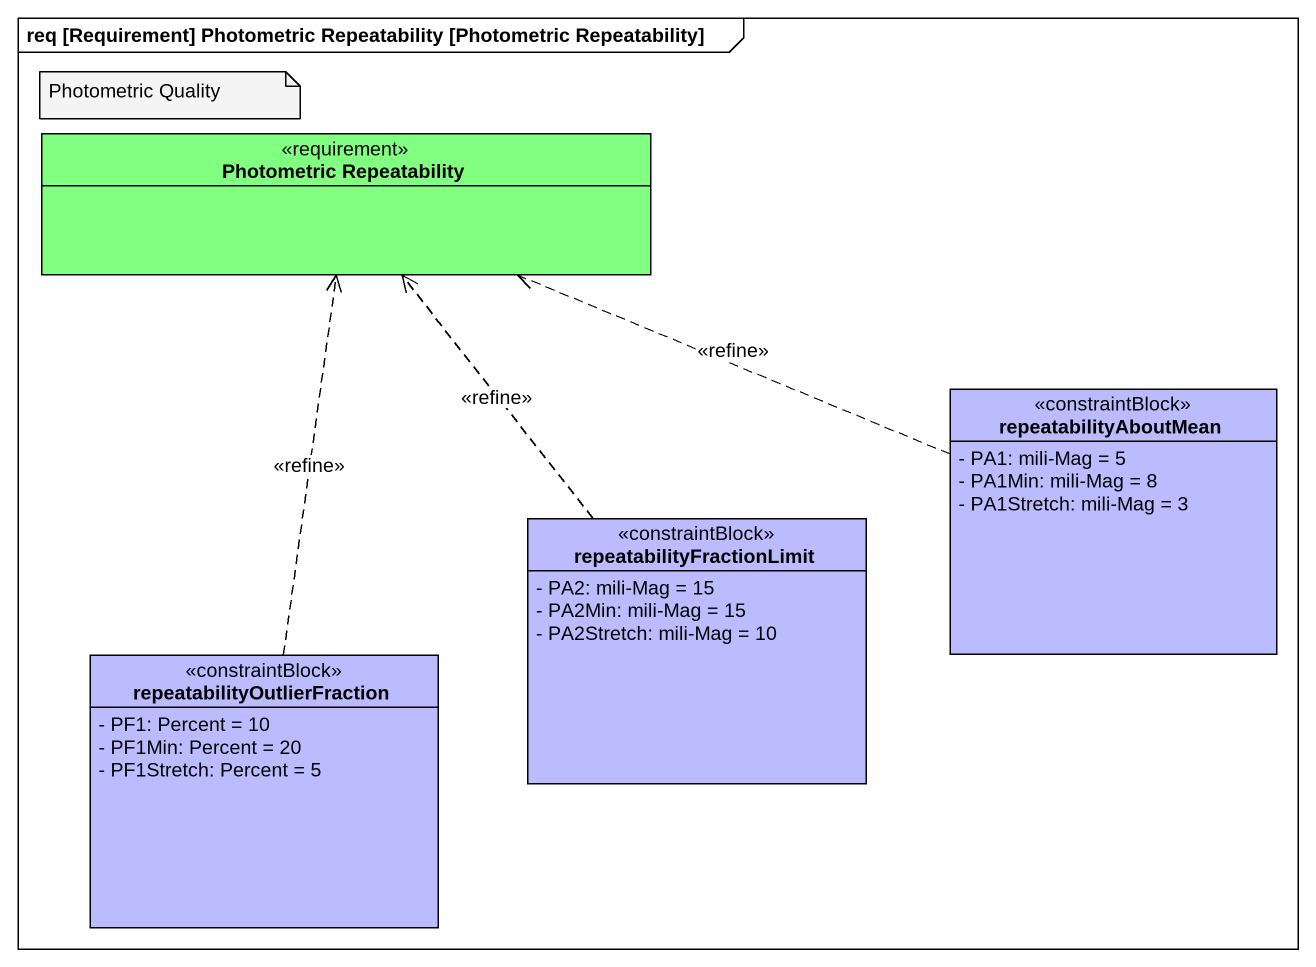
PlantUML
@startuml
mainframe req [Requirement] Photometric Repeatability [Photometric Repeatability]
hide circle
hide empty members
skinparam classAttributeIconSize 0
class "Photometric Repeatability" as Photometric_Repeatability <<requirement>> #80FF80
class repeatabilityAboutMean <<constraintBlock>> #BBBBFF {
  - PA1: mili-Mag = 5
  - PA1Min: mili-Mag = 8
  - PA1Stretch: mili-Mag = 3
}
class repeatabilityFractionLimit <<constraintBlock>> #BBBBFF {
  - PA2: mili-Mag = 15
  - PA2Min: mili-Mag = 15
  - PA2Stretch: mili-Mag = 10
}
class repeatabilityOutlierFraction <<constraintBlock>> #BBBBFF {
  - PF1: Percent = 10
  - PF1Min: Percent = 20
  - PF1Stretch: Percent = 5
}
repeatabilityAboutMean .left.> Photometric_Repeatability : <<refine>>
repeatabilityFractionLimit .up.> Photometric_Repeatability : <<refine>>
repeatabilityOutlierFraction .up.> Photometric_Repeatability : <<refine>>
note as N1
  Photometric Quality
end note
@enduml
